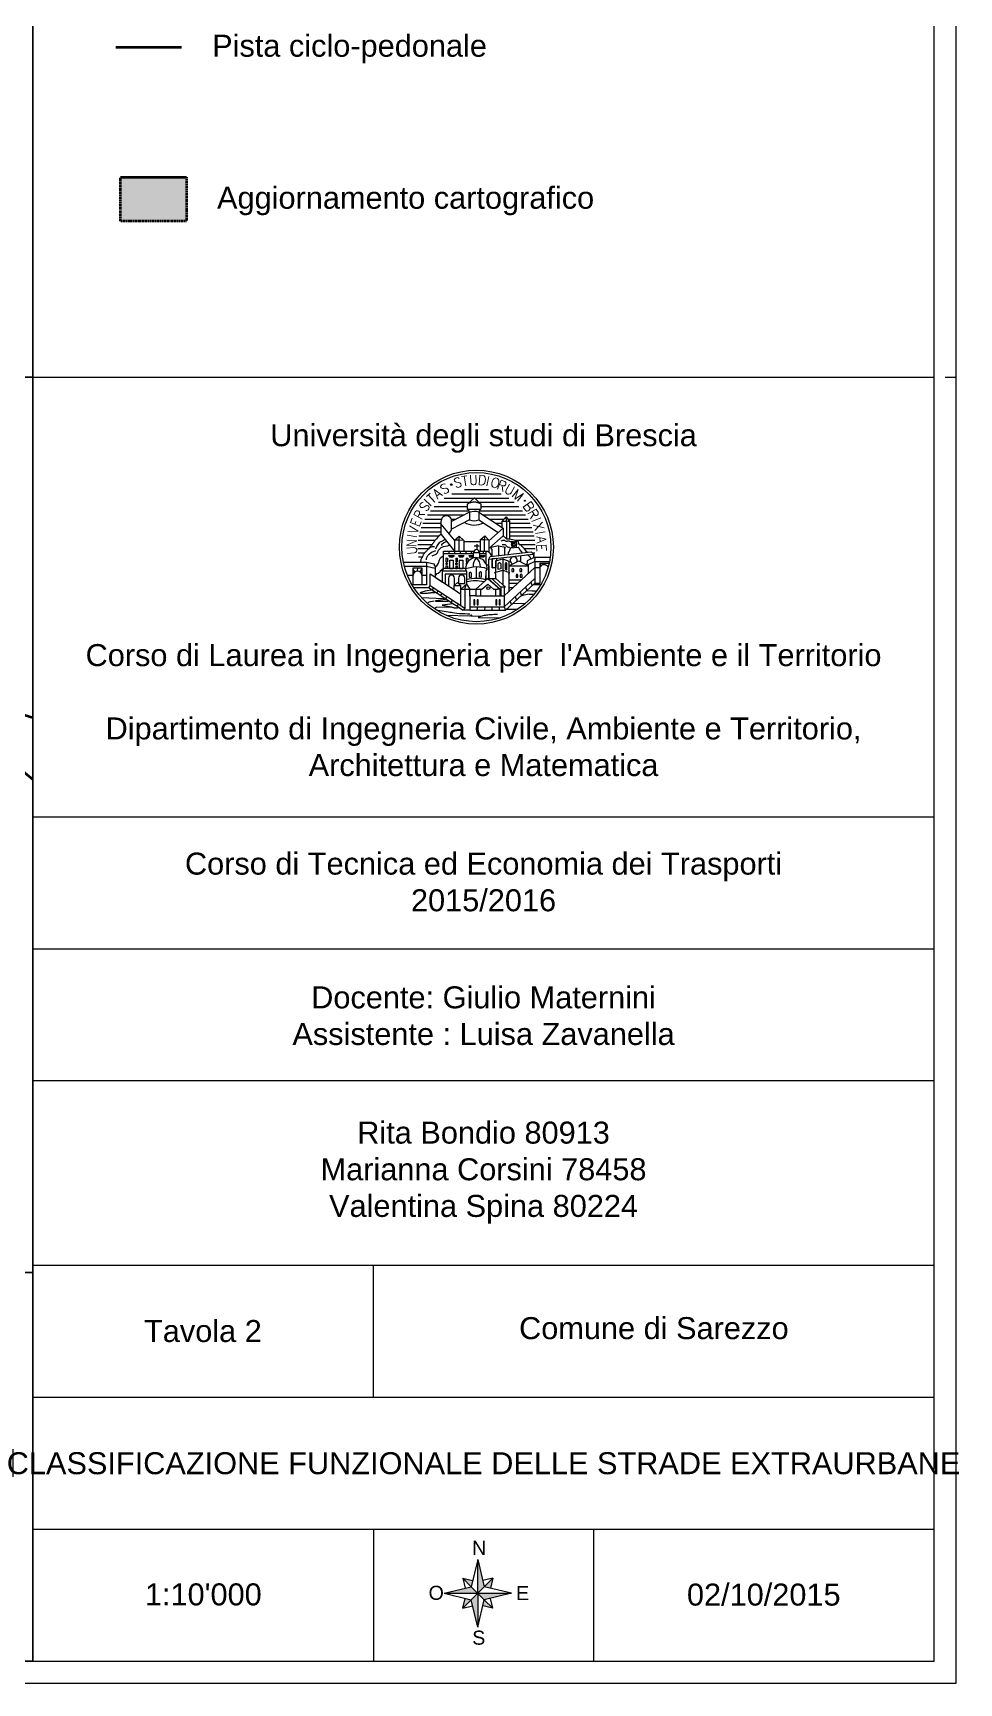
# Model space of a CAD drawing. Header units: millimetres. Extents: x 5124 to 5965, y 3127 to 3721.
# Drawn here: x 5754.5 to 5965.2, y 3127.1 to 3502.3 of the extents above; entities that cross this region are included whole.
import ezdxf

# ---------------------------------------------------------------- set-up
doc = ezdxf.new("R2010")
doc.units = ezdxf.units.MM
doc.header["$XCLIPFRAME"] = 2
doc.linetypes.add('TRATTEGGIATA', pattern=[19.05, 12.7, -6.35])
for name, color, linetype, lineweight in [('aggiornamento', 211, 'Continuous', 70), ('Centro abitato 2', 140, 'Continuous', 70), ('pista ciclo-pedonale', 102, 'Continuous', 70), ('trasporto pubblico', 30, 'Continuous', 70)]:
    doc.layers.add(name, color=color, linetype=linetype, lineweight=lineweight)
doc.layers.add('Cartiglio', color=255, linetype='Continuous')
doc.layers.add('CTR', color=7, linetype='Continuous')
doc.styles.add('ROMANC', font='romanc', dxfattribs={"width": 0.9, "height": 0.4})
doc.styles.get("Standard").update_dxf_attribs({"font": 'arial.ttf'})
picture_1 = doc.add_image_def('image1.tif', size_in_pixel=(12600, 7875))
picture_2 = doc.add_image_def('image3.tif', size_in_pixel=(12600, 7875))

msp = doc.modelspace()

# ---------------------------------------------------------------- hatches: boundary and pattern name
at = {"layer": 'aggiornamento', "linetype": 'TRATTEGGIATA', "ltscale": 0.0001, "transparency": 33554534}
h = msp.add_hatch(color=256, dxfattribs=at)
h.dxf.hatch_style = 1
h.paths.add_polyline_path([(5774.45, 3469.51), (5774.45, 3459.51), (5789.45, 3459.51), (5789.45, 3469.51)])
at = {"layer": 'Cartiglio', "lineweight": 5, "ltscale": 0.2}
h = msp.add_hatch(color=256, dxfattribs=at)
h.paths.add_polyline_path([(5852.3, 3150.89), (5854.22, 3148.97), (5854.55, 3150.35)])
h.paths.add_polyline_path([(5855.72, 3155.16), (5855.72, 3147.48), (5857.21, 3148.97)])
h.paths.add_polyline_path([(5857.21, 3148.97), (5858.59, 3148.64), (5859.13, 3150.89)])
h.paths.add_polyline_path([(5863.4, 3147.48), (5855.72, 3147.48), (5857.21, 3145.99)])
h.paths.add_polyline_path([(5859.13, 3144.07), (5857.21, 3145.99), (5856.88, 3144.61)])
h.paths.add_polyline_path([(5855.72, 3147.48), (5854.22, 3145.99), (5855.72, 3139.8)])
h.paths.add_polyline_path([(5852.85, 3146.32), (5852.3, 3144.07), (5854.22, 3145.99)])
h.paths.add_polyline_path([(5855.72, 3147.48), (5854.22, 3148.97), (5848.04, 3147.48)])

# ---------------------------------------------------------------- linework, layer by layer
at = {"layer": 'aggiornamento', "ltscale": 100}
msp.add_line((5774.45, 3469.51), (5789.45, 3469.51), dxfattribs=at)
at = {"layer": 'aggiornamento', "linetype": 'TRATTEGGIATA', "ltscale": 0.0001}
for p, q in [((5774.45, 3459.51), (5774.45, 3469.51)), ((5789.45, 3469.51), (5789.45, 3459.51)), ((5789.45, 3459.51), (5774.45, 3459.51))]:
    msp.add_line(p, q, dxfattribs=at)
at = {"layer": 'Cartiglio'}
for p, q in [((5754.53, 3424.07), (5754.53, 3716.07)), ((5754.53, 3424.07), (5754.53, 3132.07)), ((5848.08, 3396.56), (5862.75, 3396.56)), ((5849.8, 3397.51), (5861.03, 3397.51)), ((5852.7, 3398.47), (5858.13, 3398.47)), ((5853.27, 3395.11), (5854.94, 3396.58)), ((5854.94, 3396.58), (5856.44, 3395.17)), ((5844.25, 3392.72), (5852.61, 3392.72)), ((5844.94, 3393.68), (5853.61, 3393.68)), ((5845.78, 3394.64), (5853.27, 3394.64)), ((5846.8, 3395.6), (5853.82, 3395.6)), ((5853.81, 3393.36), (5849.75, 3391.22)), ((5853.27, 3395.11), (5853.27, 3394)), ((5853.27, 3394), (5856.44, 3394.06)), ((5853.42, 3394), (5853.81, 3393.36)), ((5853.81, 3393.36), (5853.81, 3391.63)), ((5856.23, 3394.05), (5855.96, 3393.37)), ((5855.96, 3393.37), (5855.96, 3391.61)), ((5855.96, 3393.37), (5861.5, 3389.73)), ((5855.99, 3395.6), (5864.03, 3395.6)), ((5856.08, 3393.68), (5865.89, 3393.68)), ((5856.44, 3395.17), (5856.44, 3394.06)), ((5856.44, 3394.64), (5865.05, 3394.64)), ((5856.94, 3392.72), (5866.58, 3392.72)), ((5862.18, 3392.29), (5861.23, 3391.28)), ((5862.18, 3392.29), (5863.01, 3391.13)), ((5862.27, 3391.28), (5862.18, 3392.29)), ((5842.52, 3388.89), (5847.42, 3388.89)), ((5842.82, 3389.85), (5847.42, 3389.85)), ((5843.2, 3390.81), (5847.42, 3390.81)), ((5843.68, 3391.77), (5847.49, 3391.77)), ((5847.42, 3388.26), (5847.42, 3391.36)), ((5850.42, 3386.94), (5847.42, 3390.58)), ((5849.68, 3391.77), (5850.79, 3391.77)), ((5853.81, 3391.63), (5849.75, 3389.48)), ((5849.75, 3389.48), (5849.75, 3391.38)), ((5855.96, 3391.61), (5860.35, 3388.73)), ((5861.5, 3389.73), (5858.2, 3386.86)), ((5858.39, 3391.77), (5861.68, 3391.77)), ((5859.85, 3390.81), (5861.23, 3390.81)), ((5861.23, 3391.28), (5862.27, 3391.28)), ((5861.23, 3389.9), (5861.23, 3391.28)), ((5861.5, 3389.73), (5861.5, 3387.97)), ((5863.01, 3391.13), (5862.27, 3391.28)), ((5862.27, 3391.28), (5862.27, 3387.24)), ((5862.55, 3391.77), (5867.15, 3391.77)), ((5863.01, 3387.24), (5863.01, 3391.13)), ((5863.01, 3390.81), (5867.62, 3390.81)), ((5863.01, 3389.85), (5868.01, 3389.85)), ((5863.01, 3388.89), (5868.31, 3388.89)), ((5842.06, 3385.06), (5844.54, 3385.06)), ((5842.07, 3386.02), (5845.39, 3386.02)), ((5842.15, 3386.98), (5846.03, 3386.98)), ((5842.3, 3387.94), (5846.92, 3387.94)), ((5847.42, 3388.26), (5850.42, 3384.49)), ((5850.42, 3386.94), (5851.49, 3387.88)), ((5851.45, 3386.98), (5850.42, 3386.94)), ((5850.42, 3386.94), (5850.42, 3384.51)), ((5851.49, 3387.88), (5851.41, 3386.94)), ((5851.42, 3386.98), (5851.42, 3384.51)), ((5852.55, 3386.87), (5851.45, 3386.98)), ((5851.49, 3387.88), (5852.55, 3386.87)), ((5852.55, 3386.87), (5852.55, 3384.51)), ((5852.55, 3386.68), (5856.25, 3386.68)), ((5854.91, 3385.66), (5856.03, 3385.66)), ((5855.47, 3386.08), (5855.47, 3384.85)), ((5856.24, 3387.07), (5857.29, 3387.95)), ((5856.25, 3387.06), (5856.25, 3384.51)), ((5857.19, 3387.04), (5856.25, 3387.06)), ((5857.29, 3387.95), (5857.17, 3387.04)), ((5857.17, 3387.04), (5857.17, 3384.51)), ((5858.2, 3386.96), (5857.19, 3387.04)), ((5857.29, 3387.95), (5858.2, 3386.96)), ((5861.5, 3387.97), (5858.2, 3385.11)), ((5858.2, 3386.96), (5858.2, 3384.31)), ((5860.43, 3385.67), (5858.66, 3385.27)), ((5858.93, 3384.92), (5858.66, 3385.27)), ((5858.93, 3385.33), (5858.93, 3385.33)), ((5858.93, 3384.92), (5858.93, 3383.33)), ((5860.43, 3385.67), (5862, 3385.36)), ((5860.43, 3385.67), (5860.43, 3383.49)), ((5861.5, 3387.97), (5862.27, 3387.24)), ((5861.79, 3385), (5862, 3385.36)), ((5861.79, 3385), (5861.79, 3383.63)), ((5862.27, 3387.24), (5863.01, 3387.24)), ((5863.01, 3387.94), (5868.53, 3387.94)), ((5863.12, 3385.22), (5864.96, 3385.41)), ((5864.42, 3386.98), (5868.68, 3386.98)), ((5865.12, 3386.02), (5868.76, 3386.02)), ((5866.25, 3385.06), (5868.77, 3385.06)), ((5838.8, 3381.97), (5844.04, 3381.97)), ((5839.01, 3381.06), (5844.04, 3381.06)), ((5842.12, 3384.11), (5843.66, 3384.11)), ((5842.24, 3383.15), (5843.1, 3383.15)), ((5844.04, 3381.97), (5845.79, 3381.59)), ((5844.04, 3381.97), (5844.04, 3381.06)), ((5844.04, 3381.06), (5846.01, 3380.64)), ((5844.04, 3381.06), (5844.04, 3376.79)), ((5845.79, 3381.59), (5845.79, 3381.2)), ((5845.79, 3381.2), (5846.01, 3381.15)), ((5846.01, 3381.15), (5846.01, 3380.64)), ((5847.95, 3384.51), (5854.84, 3384.51)), ((5847.95, 3380.5), (5847.95, 3384.51)), ((5847.95, 3383.97), (5854.75, 3383.97)), ((5848.48, 3382.89), (5848.83, 3382.89)), ((5848.48, 3382.89), (5848.48, 3382.08)), ((5848.48, 3382.08), (5848.83, 3382.08)), ((5848.48, 3381.14), (5848.48, 3380.5)), ((5848.48, 3381.14), (5848.83, 3381.14)), ((5848.83, 3382.89), (5848.83, 3382.08)), ((5848.83, 3381.14), (5848.83, 3380.5)), ((5849.09, 3383.5), (5850.32, 3383.5)), ((5849.09, 3383.5), (5849.25, 3383.2)), ((5849.13, 3384.51), (5849.13, 3383.97)), ((5849.25, 3383.2), (5850.15, 3383.2)), ((5849.28, 3382.41), (5850.1, 3382.41)), ((5849.28, 3382.41), (5849.28, 3380.5)), ((5850.1, 3382.41), (5850.1, 3380.5)), ((5850.32, 3383.5), (5850.15, 3383.2)), ((5850.51, 3383.97), (5850.51, 3384.51)), ((5850.71, 3382.89), (5850.71, 3382.08)), ((5850.71, 3382.89), (5851.06, 3382.89)), ((5850.71, 3382.08), (5851.06, 3382.08)), ((5850.71, 3381.14), (5851.06, 3381.14)), ((5850.71, 3381.14), (5850.71, 3380.5)), ((5851.06, 3382.89), (5851.06, 3382.08)), ((5851.06, 3381.14), (5851.06, 3380.5)), ((5851.32, 3383.5), (5851.48, 3383.2)), ((5851.32, 3383.5), (5852.56, 3383.5)), ((5851.48, 3383.2), (5852.38, 3383.2)), ((5851.51, 3382.41), (5851.51, 3380.5)), ((5851.51, 3382.41), (5852.33, 3382.41)), ((5851.8, 3383.97), (5851.8, 3384.51)), ((5852.33, 3382.41), (5852.33, 3380.5)), ((5852.56, 3383.5), (5852.38, 3383.2)), ((5853.08, 3382.89), (5853.08, 3382.08)), ((5853.08, 3382.89), (5853.43, 3382.89)), ((5853.08, 3382.08), (5853.43, 3382.08)), ((5853.11, 3383.97), (5853.11, 3384.51)), ((5853.43, 3382.89), (5853.43, 3382.08)), ((5853.69, 3383.5), (5854.75, 3383.5)), ((5853.69, 3383.5), (5853.85, 3383.2)), ((5853.85, 3383.2), (5854.75, 3383.2)), ((5854.32, 3383.97), (5854.32, 3384.51)), ((5854.75, 3384.17), (5856.11, 3384.17)), ((5854.75, 3382.9), (5854.75, 3384.17)), ((5856.02, 3384.51), (5857.57, 3384.51)), ((5856.11, 3384.17), (5856.11, 3382.88)), ((5856.11, 3383.97), (5857.57, 3383.97)), ((5856.13, 3383.5), (5857.36, 3383.5)), ((5856.13, 3383.5), (5856.28, 3383.2)), ((5856.28, 3383.2), (5857.19, 3383.2)), ((5857.04, 3383.97), (5857.04, 3384.51)), ((5857.36, 3383.5), (5857.19, 3383.2)), ((5857.57, 3384.51), (5857.57, 3381.64)), ((5857.57, 3381.64), (5858.21, 3381.09)), ((5858.2, 3382.68), (5868.37, 3383.77)), ((5858.21, 3378.24), (5858.2, 3382.68)), ((5858.22, 3382.68), (5858.51, 3383.28)), ((5858.51, 3383.28), (5867.9, 3384.29)), ((5859, 3382.77), (5859, 3380.71)), ((5859.82, 3382.27), (5861.45, 3382.73)), ((5859.82, 3379.69), (5859.82, 3382.27)), ((5859.95, 3382.87), (5859.95, 3382.31)), ((5861.45, 3382.73), (5861.45, 3376.8)), ((5861.45, 3382.73), (5862.76, 3382.22)), ((5862.76, 3382.22), (5862.77, 3379.64)), ((5862.77, 3381.11), (5865.05, 3382.29)), ((5862.77, 3381.11), (5867.17, 3381.11)), ((5865.05, 3382.29), (5867.17, 3381.11)), ((5865.41, 3383.45), (5865.41, 3382.09)), ((5868.7, 3383.11), (5866.98, 3382.27)), ((5866.98, 3382.27), (5866.98, 3381.83)), ((5868.7, 3382.14), (5866.98, 3381.29)), ((5867.17, 3381.39), (5867.17, 3379.31)), ((5868.37, 3383.77), (5867.9, 3384.29)), ((5868.07, 3384.11), (5868.71, 3384.11)), ((5868.37, 3383.77), (5868.37, 3382.95)), ((5868.37, 3383.63), (5868.66, 3383.63)), ((5868.7, 3383.11), (5868.7, 3382.67)), ((5868.7, 3383.11), (5872.23, 3383.11)), ((5868.7, 3382.14), (5868.7, 3377.17)), ((5868.7, 3382.14), (5872.06, 3382.14)), ((5869.8, 3381.78), (5869.8, 3377.17)), ((5869.8, 3381.78), (5871.99, 3381.78)), ((5869.8, 3381.59), (5870.2, 3381.21)), ((5870.85, 3381.78), (5870.85, 3381.38)), ((5839.69, 3379.03), (5840.99, 3379.03)), ((5840.99, 3376.79), (5840.99, 3380.69)), ((5840.99, 3380.69), (5843.01, 3380.69)), ((5841.43, 3379.76), (5840.99, 3380.31)), ((5842.02, 3379.93), (5842.07, 3380.69)), ((5842.58, 3379.75), (5843.01, 3380.36)), ((5843.01, 3380.69), (5843.01, 3376.79)), ((5843.01, 3379.03), (5844.04, 3379.03)), ((5844.87, 3376.68), (5844.87, 3379.31)), ((5844.87, 3379.31), (5849.04, 3376.58)), ((5846.01, 3380.64), (5846.01, 3378.57)), ((5853.15, 3379.93), (5847.73, 3379.93)), ((5852.94, 3380.5), (5847.94, 3380.5)), ((5848.32, 3379.27), (5848.32, 3377.06)), ((5853.15, 3379.27), (5848.32, 3379.27)), ((5848.83, 3380.5), (5848.48, 3380.5)), ((5849.28, 3380.5), (5850.1, 3380.5)), ((5850.71, 3380.5), (5851.06, 3380.5)), ((5851.13, 3377.34), (5851.79, 3376.65)), ((5851.51, 3380.5), (5852.33, 3380.5)), ((5852.94, 3380.5), (5854.65, 3380.92)), ((5853.15, 3379.93), (5852.94, 3380.5)), ((5853.15, 3379.93), (5853.16, 3376.97)), ((5854.65, 3380.92), (5855.4, 3380.95)), ((5855.25, 3375.83), (5858.03, 3378.24)), ((5855.4, 3380.95), (5855.39, 3380.31)), ((5855.39, 3380.31), (5855.39, 3378.26)), ((5855.4, 3380.95), (5857.2, 3380.75)), ((5857.2, 3380.75), (5857.84, 3380.46)), ((5857.84, 3380.46), (5857.57, 3379.99)), ((5857.57, 3380.01), (5857.57, 3377.84)), ((5858.03, 3378.24), (5860.8, 3375.83)), ((5858.03, 3378.24), (5859.82, 3378.24)), ((5860.93, 3376.3), (5858.91, 3378.24)), ((5859, 3380.71), (5859.82, 3380.79)), ((5859.82, 3379.3), (5859.6, 3379.67)), ((5859.61, 3379.65), (5861.45, 3380.17)), ((5859.82, 3378.24), (5859.82, 3379.3)), ((5859.82, 3378.24), (5862.01, 3376.3)), ((5861.45, 3380.17), (5862.93, 3379.59)), ((5861.75, 3374.31), (5868.72, 3380.74)), ((5861.75, 3371.85), (5868.72, 3378.28)), ((5862.77, 3379.22), (5862.94, 3379.61)), ((5862.77, 3379.22), (5862.77, 3375.25)), ((5862.77, 3377.94), (5865.69, 3377.94)), ((5867.78, 3377.41), (5868.09, 3376.61)), ((5868.7, 3380.72), (5869.8, 3380.72)), ((5844.04, 3376.79), (5840.79, 3376.79)), ((5841.14, 3376.22), (5844.5, 3376.22)), ((5844.87, 3376.68), (5844.5, 3376.22)), ((5844.5, 3376.22), (5852.38, 3371.07)), ((5844.87, 3376.68), (5852.75, 3371.53)), ((5845.67, 3376.15), (5845.31, 3375.69)), ((5846.7, 3375.48), (5846.33, 3375.02)), ((5847.6, 3374.9), (5847.23, 3374.43)), ((5848.74, 3374.15), (5848.37, 3373.69)), ((5850.36, 3376.68), (5851.79, 3376.65)), ((5850.36, 3375.72), (5851.88, 3374.73)), ((5851.79, 3376.65), (5851.76, 3374.8)), ((5851.88, 3375.82), (5853.16, 3376.97)), ((5851.88, 3372.09), (5851.88, 3375.82)), ((5851.88, 3375.82), (5852.76, 3375.82)), ((5852.76, 3375.82), (5852.75, 3371.53)), ((5852.76, 3375.82), (5853.1, 3376.91)), ((5852.76, 3375.82), (5853.88, 3375.82)), ((5853.16, 3376.97), (5853.88, 3375.82)), ((5853.88, 3374.31), (5853.88, 3371.05)), ((5855.25, 3375.83), (5855.87, 3375.8)), ((5855.25, 3374.31), (5861.75, 3374.31)), ((5855.87, 3375.8), (5856.65, 3375.8)), ((5856.33, 3375.8), (5856.31, 3374.31)), ((5856.65, 3375.8), (5858.04, 3376.98)), ((5858.04, 3376.98), (5859.27, 3375.83)), ((5859.27, 3375.83), (5860.2, 3375.83)), ((5859.78, 3375.83), (5859.78, 3374.31)), ((5860.8, 3375.83), (5860.2, 3375.83)), ((5860.8, 3375.83), (5860.8, 3374.31)), ((5860.93, 3376.3), (5860.93, 3374.31)), ((5862.01, 3376.3), (5860.93, 3376.3)), ((5861.75, 3376.3), (5861.75, 3371.85)), ((5862.06, 3371.05), (5868.7, 3377.17)), ((5862.77, 3377.17), (5864.85, 3377.17)), ((5862.77, 3376.21), (5863.81, 3376.21)), ((5864.23, 3374.13), (5864.54, 3373.34)), ((5865.35, 3375.17), (5865.67, 3374.37)), ((5866.59, 3376.32), (5866.91, 3375.52)), ((5868.7, 3377.17), (5869.8, 3377.17)), ((5849.98, 3373.34), (5849.61, 3372.88)), ((5851.31, 3372.47), (5850.94, 3372.01)), ((5852.75, 3371.53), (5852.38, 3371.07)), ((5853.88, 3371.05), (5852.38, 3371.07)), ((5853.88, 3371.85), (5861.75, 3371.85)), ((5853.88, 3371.05), (5862.06, 3371.05)), ((5855.66, 3371.85), (5855.5, 3371.05)), ((5857.32, 3371.85), (5857.23, 3371.05)), ((5858.94, 3371.85), (5858.92, 3371.05)), ((5860.56, 3371.85), (5860.55, 3371.09)), ((5861.75, 3371.85), (5862.06, 3371.05)), ((5862.32, 3371.28), (5864.84, 3371.28)), ((5863.07, 3373.06), (5863.38, 3372.26))]:
    msp.add_line(p, q, dxfattribs=at)
at = {"layer": 'Cartiglio', "ltscale": 100}
for p, q in [((5754.53, 3424.07), (5959.53, 3424.07)), ((5962.03, 3424.07), (5964.53, 3424.07)), ((5754.53, 3324.07), (5959.53, 3324.07)), ((5754.53, 3294.07), (5959.53, 3294.07)), ((5754.53, 3264.07), (5959.53, 3264.07)), ((5754.53, 3222.08), (5959.53, 3222.08)), ((5832.03, 3192.08), (5832.03, 3222.08)), ((5754.53, 3192.08), (5959.53, 3192.08)), ((5754.53, 3162.08), (5959.53, 3162.08)), ((5832.03, 3162.08), (5832.03, 3132.07)), ((5882.03, 3162.08), (5882.03, 3132.07))]:
    msp.add_line(p, q, dxfattribs=at)
at = {"layer": 'Cartiglio', "lineweight": 25, "ltscale": 0.1}
for p, q in [((5855.72, 3155.16), (5854.22, 3148.97)), ((5855.72, 3147.48), (5855.72, 3155.16)), ((5855.72, 3155.16), (5857.21, 3148.97)), ((5848.04, 3147.48), (5854.22, 3148.97)), ((5852.3, 3150.89), (5854.55, 3150.35)), ((5854.22, 3148.97), (5852.3, 3150.89)), ((5852.3, 3150.89), (5852.85, 3148.64)), ((5854.22, 3148.97), (5857.21, 3145.99)), ((5857.21, 3148.97), (5854.22, 3145.99)), ((5855.72, 3147.48), (5855.72, 3150.89)), ((5859.13, 3150.89), (5856.88, 3150.35)), ((5857.21, 3148.97), (5859.13, 3150.89)), ((5863.4, 3147.48), (5857.21, 3148.97)), ((5859.13, 3150.89), (5858.59, 3148.64)), ((5848.04, 3147.48), (5855.72, 3147.48)), ((5848.04, 3147.48), (5854.22, 3145.99)), ((5852.3, 3144.07), (5852.85, 3146.32)), ((5854.22, 3145.99), (5852.3, 3144.07)), ((5852.3, 3144.07), (5854.55, 3144.61)), ((5855.72, 3139.8), (5854.22, 3145.99)), ((5855.72, 3147.48), (5863.4, 3147.48)), ((5855.72, 3147.48), (5855.72, 3139.8)), ((5855.72, 3139.8), (5857.21, 3145.99)), ((5859.13, 3144.07), (5856.88, 3144.61)), ((5863.4, 3147.48), (5857.21, 3145.99)), ((5857.21, 3145.99), (5859.13, 3144.07)), ((5859.13, 3144.07), (5858.59, 3146.32))]:
    msp.add_line(p, q, dxfattribs=at)
at = {"layer": 'Cartiglio'}
for points in [[(5123.53, 3127.07), (5964.53, 3127.07), (5964.53, 3721.07), (5123.53, 3721.07)], [(5128.53, 3132.07), (5959.53, 3132.07), (5959.53, 3716.07), (5128.53, 3716.07)], [(5847.94, 3380.5), (5847.46, 3380.18), (5847.16, 3379.94), (5847.07, 3379.7), (5846.73, 3379.41), (5846.35, 3379.33), (5846.18, 3379.08), (5846.01, 3378.92), (5846.01, 3378.57), (5847.72, 3377.45), (5847.72, 3379.91)], [(5853.74, 3379.44), (5853.74, 3378.56), (5854.28, 3378.56), (5854.28, 3379.44), (5854.03, 3379.7)], [(5856.03, 3379.58), (5856.03, 3378.6), (5856.59, 3378.55), (5856.59, 3379.6), (5856.32, 3379.86)], [(5853.88, 3374.31), (5853.88, 3375.82), (5855.25, 3375.83), (5855.25, 3374.31)], [(5854.82, 3373.41), (5854.82, 3372.28), (5855.03, 3372.28), (5855.03, 3373.41)], [(5855.6, 3373.41), (5855.6, 3372.28), (5855.81, 3372.28), (5855.81, 3373.41)], [(5859.86, 3373.41), (5859.86, 3372.28), (5860.07, 3372.28), (5860.07, 3373.41)], [(5860.61, 3373.41), (5860.61, 3372.28), (5860.82, 3372.28), (5860.82, 3373.41)]]:
    msp.add_lwpolyline(points, close=True, dxfattribs=at)
for points in [[(5847.33, 3388.29), (5846.91, 3387.93), (5846.57, 3387.6), (5846.3, 3387.31), (5846.08, 3387.05), (5845.91, 3386.82), (5845.78, 3386.61), (5845.66, 3386.42), (5845.56, 3386.26), (5845.45, 3386.11), (5845.35, 3385.97), (5845.25, 3385.85), (5845.15, 3385.74), (5845.05, 3385.64), (5844.96, 3385.55), (5844.88, 3385.47), (5844.8, 3385.39), (5844.74, 3385.31), (5844.68, 3385.24), (5844.62, 3385.17), (5844.57, 3385.09), (5844.51, 3385.02), (5844.45, 3384.94), (5844.38, 3384.86), (5844.31, 3384.77), (5844.22, 3384.68), (5844.12, 3384.58), (5844.02, 3384.48), (5843.92, 3384.38), (5843.81, 3384.27), (5843.71, 3384.16), (5843.61, 3384.05), (5843.53, 3383.94), (5843.45, 3383.84), (5843.39, 3383.74), (5843.33, 3383.63), (5843.28, 3383.53), (5843.24, 3383.43), (5843.19, 3383.34), (5843.14, 3383.24), (5843.09, 3383.14), (5843.03, 3383.03), (5842.98, 3382.93), (5842.91, 3382.81), (5842.86, 3382.68), (5842.8, 3382.54), (5842.76, 3382.37), (5842.72, 3382.18), (5842.7, 3381.97)], [(5845.92, 3385.39), (5845.72, 3385.48), (5845.32, 3385.47), (5844.88, 3385.3), (5844.51, 3384.93)], [(5845.31, 3383.42), (5846.22, 3383.76), (5846.54, 3384.11), (5846.75, 3384.71), (5847.38, 3385.27), (5847.93, 3385.57), (5848.8, 3385.72), (5849.27, 3385.86)], [(5845.73, 3387.22), (5845.73, 3387.22)], [(5846.18, 3385.04), (5846.39, 3385.52), (5846.69, 3386), (5847.1, 3386.49), (5847.67, 3386.85), (5848.12, 3387.11)], [(5846.81, 3386.05), (5846.81, 3386.05)], [(5847.51, 3385.76), (5847.57, 3386.08), (5847.9, 3386.33), (5848.26, 3386.55), (5848.5, 3386.69)], [(5861.01, 3386.83), (5861.24, 3386.9)], [(5861.24, 3386.9), (5861.41, 3386.95), (5861.68, 3386.95), (5861.82, 3386.94), (5861.95, 3386.83), (5862.07, 3386.74), (5862.21, 3386.74), (5862.41, 3386.71), (5862.57, 3386.81), (5862.75, 3386.81), (5862.91, 3386.78), (5863.05, 3386.69), (5863.27, 3386.66), (5863.5, 3386.74)], [(5861.24, 3386.01), (5861.53, 3385.98)], [(5861.53, 3385.98), (5861.72, 3385.97), (5861.9, 3385.97), (5862.02, 3385.9), (5862.11, 3385.82), (5862.19, 3385.68), (5862.3, 3385.54), (5862.38, 3385.46), (5862.48, 3385.42), (5862.71, 3385.37), (5862.97, 3385.35)], [(5863.11, 3385.22), (5863.07, 3385.1), (5863.05, 3385.02), (5863.03, 3384.95), (5863.01, 3384.91), (5863, 3384.87), (5862.99, 3384.85), (5862.99, 3384.83), (5862.98, 3384.81), (5862.97, 3384.78), (5862.96, 3384.75), (5862.95, 3384.72), (5862.94, 3384.69), (5862.93, 3384.65), (5862.92, 3384.61), (5862.9, 3384.58), (5862.89, 3384.54), (5862.87, 3384.5), (5862.86, 3384.47), (5862.84, 3384.44), (5862.83, 3384.41), (5862.81, 3384.38), (5862.8, 3384.35), (5862.78, 3384.32), (5862.77, 3384.3), (5862.75, 3384.27), (5862.73, 3384.25), (5862.72, 3384.23), (5862.7, 3384.21), (5862.69, 3384.19), (5862.68, 3384.17), (5862.66, 3384.15), (5862.65, 3384.12), (5862.64, 3384.1), (5862.63, 3384.08), (5862.63, 3384.06), (5862.62, 3384.04), (5862.61, 3384.02), (5862.61, 3384), (5862.6, 3383.98), (5862.6, 3383.96), (5862.6, 3383.94), (5862.6, 3383.92), (5862.6, 3383.9), (5862.6, 3383.88), (5862.6, 3383.87), (5862.6, 3383.85), (5862.6, 3383.84), (5862.6, 3383.82), (5862.61, 3383.81), (5862.62, 3383.8), (5862.62, 3383.78), (5862.63, 3383.77), (5862.64, 3383.76), (5862.65, 3383.75), (5862.66, 3383.74), (5862.68, 3383.73)], [(5863.01, 3387.24), (5863.59, 3387.16), (5863.97, 3387.05), (5864.37, 3387), (5864.73, 3386.83), (5864.9, 3386.57), (5865.02, 3386.24), (5865.13, 3385.99), (5865.41, 3385.91), (5865.53, 3385.85), (5865.67, 3385.68), (5865.93, 3385.52), (5866, 3385.35), (5866.19, 3385.14), (5866.34, 3384.92), (5866.63, 3384.44), (5866.94, 3384.33), (5867.16, 3384.21)], [(5864.93, 3385.42), (5864.99, 3385.31), (5865.03, 3385.23), (5865.06, 3385.18), (5865.08, 3385.13), (5865.1, 3385.1), (5865.11, 3385.08), (5865.12, 3385.06), (5865.13, 3385.04), (5865.15, 3385.02), (5865.16, 3384.99), (5865.18, 3384.96), (5865.19, 3384.93), (5865.21, 3384.9), (5865.23, 3384.86), (5865.25, 3384.83), (5865.28, 3384.8), (5865.3, 3384.77), (5865.32, 3384.73), (5865.34, 3384.71), (5865.36, 3384.68), (5865.38, 3384.65), (5865.4, 3384.63), (5865.42, 3384.6), (5865.44, 3384.58), (5865.46, 3384.56), (5865.48, 3384.54), (5865.5, 3384.52), (5865.52, 3384.51), (5865.54, 3384.49), (5865.56, 3384.47), (5865.57, 3384.45), (5865.59, 3384.44), (5865.6, 3384.42), (5865.62, 3384.4), (5865.63, 3384.38), (5865.64, 3384.36), (5865.65, 3384.34), (5865.66, 3384.32), (5865.66, 3384.3), (5865.67, 3384.28), (5865.68, 3384.26), (5865.68, 3384.24), (5865.69, 3384.23), (5865.69, 3384.21), (5865.69, 3384.19), (5865.69, 3384.18), (5865.69, 3384.16), (5865.69, 3384.15), (5865.69, 3384.14), (5865.69, 3384.12), (5865.68, 3384.11), (5865.68, 3384.09), (5865.67, 3384.08), (5865.66, 3384.07), (5865.65, 3384.06), (5865.64, 3384.04)], [(5844.03, 3382.48), (5844.07, 3382.85)], [(5844.07, 3382.85), (5844.35, 3383.51), (5844.68, 3383.76), (5845.21, 3384.26), (5845.68, 3384.43), (5846.21, 3384.6)], [(5846.07, 3380.8), (5846.41, 3381.12), (5846.79, 3381.75), (5847.03, 3382.52), (5847.25, 3382.94), (5847.7, 3383.32)], [(5857.62, 3384.5), (5857.95, 3384.45), (5858.16, 3384.35), (5858.39, 3384.14), (5858.56, 3383.86), (5858.68, 3383.67), (5858.89, 3383.49)], [(5859, 3382.77), (5859.95, 3382.87), (5859.95, 3382.31), (5859.82, 3382.27), (5859.82, 3380.79), (5859, 3380.71), (5859, 3382.77)], [(5851.13, 3377.34), (5850.42, 3376.73)], [(5858.05, 3378.24), (5858.91, 3378.24), (5860.93, 3376.3), (5860.93, 3374.31), (5860.8, 3374.31), (5860.8, 3375.83), (5858.05, 3378.24)], [(5845.12, 3375.61), (5843.77, 3375.41), (5842.57, 3374.99), (5842.78, 3374.93), (5842.99, 3374.91), (5843.21, 3374.89), (5843.42, 3374.88), (5843.64, 3374.89), (5843.86, 3374.9), (5844.07, 3374.91), (5844.29, 3374.94), (5844.51, 3374.97), (5844.72, 3375), (5844.94, 3375.03), (5845.15, 3375.06), (5845.36, 3375.08), (5845.57, 3375.1), (5845.98, 3375.11), (5845.36, 3375.61)], [(5842.87, 3373.96), (5848.03, 3373.72)], [(5848.36, 3373.51), (5846.1, 3373.15), (5846.1, 3373.14), (5846.11, 3373.13), (5846.12, 3373.13), (5846.12, 3373.12), (5846.13, 3373.11), (5846.14, 3373.1), (5846.15, 3373.09), (5846.16, 3373.09), (5846.17, 3373.08), (5846.19, 3373.07), (5848.93, 3373.07), (5848.94, 3373.08), (5848.95, 3373.09), (5848.96, 3373.1), (5848.97, 3373.11), (5848.98, 3373.12), (5848.99, 3373.13), (5849, 3373.14), (5849.01, 3373.15)], [(5867.5, 3374.71), (5866.19, 3374.46), (5865.55, 3374.27)], [(5866.9, 3375.51), (5868.11, 3375.45), (5868.12, 3375.45), (5868.13, 3375.45), (5868.14, 3375.45), (5868.16, 3375.45), (5868.17, 3375.45), (5868.18, 3375.45), (5868.2, 3375.45), (5868.21, 3375.45), (5868.22, 3375.45), (5868.24, 3375.46), (5868.25, 3375.46), (5868.27, 3375.47), (5868.28, 3375.47), (5868.32, 3375.49), (5868.34, 3375.47), (5868.36, 3375.46), (5868.38, 3375.45), (5868.41, 3375.45), (5868.43, 3375.45), (5868.46, 3375.45), (5868.48, 3375.45), (5868.51, 3375.45), (5868.53, 3375.44), (5868.56, 3375.44), (5868.59, 3375.44), (5868.61, 3375.44), (5868.64, 3375.44), (5868.67, 3375.43), (5869.06, 3375.31)], [(5867.5, 3374.71), (5868.59, 3374.71)], [(5868.39, 3376.89), (5870.09, 3376.89)], [(5845.77, 3373.1), (5844.59, 3372.86), (5844.58, 3372.85), (5844.57, 3372.84), (5844.56, 3372.83), (5844.55, 3372.82), (5844.54, 3372.81), (5844.53, 3372.8), (5844.52, 3372.79), (5844.51, 3372.79), (5844.3, 3372.57)], [(5849.8, 3371.7), (5846.19, 3371.66), (5846.18, 3371.65), (5846.17, 3371.64), (5846.16, 3371.63), (5846.15, 3371.62), (5846.14, 3371.61), (5846.13, 3371.6), (5846.12, 3371.59), (5845.89, 3371.35)], [(5846.18, 3371.16), (5850.39, 3370.46), (5850.99, 3370.39), (5851.58, 3370.33), (5852.17, 3370.29), (5852.76, 3370.26), (5853.35, 3370.23), (5853.94, 3370.22)], [(5850.01, 3372.49), (5847.59, 3372.2), (5849.68, 3371.84), (5849.68, 3371.83), (5849.69, 3371.83), (5849.7, 3371.83), (5849.71, 3371.83), (5849.72, 3371.82), (5849.73, 3371.82), (5849.73, 3371.81), (5849.75, 3371.8), (5849.76, 3371.8), (5849.77, 3371.79), (5849.78, 3371.78), (5849.79, 3371.76), (5849.8, 3371.75), (5849.82, 3371.74), (5849.85, 3371.71), (5849.93, 3371.7), (5850.02, 3371.69), (5850.11, 3371.68), (5850.2, 3371.66), (5850.3, 3371.64), (5850.38, 3371.62), (5850.48, 3371.6), (5850.58, 3371.58), (5850.67, 3371.56), (5850.77, 3371.55), (5850.87, 3371.55), (5850.96, 3371.55), (5851.05, 3371.56), (5851.14, 3371.58), (5851.32, 3371.67), (5851.31, 3371.68), (5851.31, 3371.7), (5851.3, 3371.71), (5851.29, 3371.73), (5851.28, 3371.75), (5851.27, 3371.76), (5851.25, 3371.78), (5851.24, 3371.79), (5851.22, 3371.81), (5851.2, 3371.82), (5851.18, 3371.84), (5851.15, 3371.85), (5851.13, 3371.87), (5851.11, 3371.88), (5851.07, 3371.92)], [(5848.52, 3369.89), (5853.94, 3369.74)], [(5849.35, 3370.64), (5849.37, 3370.62), (5849.39, 3370.61), (5849.41, 3370.61), (5849.44, 3370.6), (5849.46, 3370.6), (5849.49, 3370.6), (5849.51, 3370.6), (5849.54, 3370.6), (5849.56, 3370.6), (5849.59, 3370.6), (5849.6, 3370.61), (5849.63, 3370.61), (5849.66, 3370.61), (5849.69, 3370.6), (5849.75, 3370.6)], [(5854.36, 3369.94), (5854.34, 3369.91), (5854.32, 3369.9), (5854.31, 3369.89), (5854.29, 3369.88), (5854.27, 3369.87), (5854.25, 3369.86), (5854.23, 3369.86), (5854.21, 3369.86), (5854.19, 3369.85), (5854.17, 3369.85), (5854.14, 3369.84), (5854.12, 3369.83), (5854.1, 3369.82), (5854.07, 3369.81), (5854.03, 3369.78), (5856.28, 3369.7)], [(5860.19, 3370.1), (5859.91, 3370.07), (5859.64, 3370.06), (5859.37, 3370.04), (5859.1, 3370.02), (5858.82, 3370), (5858.56, 3369.98), (5858.28, 3369.96), (5858.01, 3369.94), (5857.73, 3369.91), (5857.45, 3369.87), (5857.18, 3369.82), (5856.9, 3369.76), (5856.63, 3369.69), (5856.35, 3369.61), (5855.8, 3369.41), (5860.8, 3369.3)], [(5863.79, 3372.65), (5866.56, 3372.6)]]:
    msp.add_lwpolyline(points, dxfattribs=at)
for points in [[(5863.58, 3385.62), (5863.52, 3385.27), (5863.46, 3385.28), (5863.52, 3385.64, -0.027106), (5863.5, 3385.7, -0.020254), (5863.46, 3385.82, -0.014452), (5863.43, 3385.99, -0.006435), (5863.41, 3386.06, -0.000045), (5863.41, 3386.06, -0.014452), (5863.46, 3386.23, -0.020254), (5863.5, 3386.34, -0.04191), (5863.55, 3386.43, -13.672122), (5863.59, 3386.43, -0.04475), (5863.58, 3386.32, -0.020254), (5863.56, 3386.2, -0.012549), (5863.53, 3386.05, -0.004009), (5863.54, 3386.01, -0.014452), (5863.57, 3385.84, -0.020254), (5863.58, 3385.72, -0.046657), (5863.57, 3385.6, -0.096816), (5863.57, 3385.6, -0.321844)], [(5864.43, 3385.72), (5864.49, 3385.36), (5864.55, 3385.37), (5864.49, 3385.73, 0.027106), (5864.51, 3385.79, 0.020254), (5864.55, 3385.91, 0.014452), (5864.58, 3386.08, 0.006435), (5864.6, 3386.15, 0.000045), (5864.6, 3386.15, 0.014452), (5864.55, 3386.32, 0.020254), (5864.51, 3386.43, 0.04191), (5864.46, 3386.53, 13.672122), (5864.43, 3386.52, 0.04475), (5864.43, 3386.41, 0.020254), (5864.45, 3386.29, 0.012549), (5864.48, 3386.15, 0.004009), (5864.47, 3386.1, 0.014452), (5864.44, 3385.93, 0.020254), (5864.43, 3385.81, 0.046657), (5864.44, 3385.7, 0.096816), (5864.44, 3385.69, 0.321844)], [(5857.84, 3380.46, 0.12529), (5857.57, 3381.64), (5858.21, 3381.09), (5858.21, 3378.24), (5858.05, 3378.24), (5857.57, 3377.84), (5857.6, 3380.03), (5857.8, 3380.39)], [(5849.04, 3376.58), (5850.36, 3375.72), (5850.36, 3376.68), (5850.42, 3376.73), (5850.42, 3378.35, 1), (5849.05, 3378.35), (5849.05, 3376.58)]]:
    msp.add_lwpolyline(points, format="xyb", dxfattribs=at)
for points in [[(5864.01, 3385.31), (5864.01, 3385.68), (5864.24, 3385.68), (5864.16, 3386.44, 0.903818), (5863.77, 3386.44), (5863.69, 3385.68), (5863.93, 3385.68), (5863.93, 3385.3)], [(5860.95, 3381.45), (5860.95, 3380.46), (5860.37, 3380.3), (5860.37, 3381.45, -0.069749), (5860.39, 3381.62, -0.08161), (5860.45, 3381.75, -0.106943), (5860.55, 3381.84, -0.135924), (5860.66, 3381.87, -0.135924), (5860.76, 3381.84, -0.106943), (5860.87, 3381.75, -0.08161), (5860.93, 3381.62, -0.069749)], [(5862.36, 3380.25), (5862.36, 3381.4, 0.050611), (5862.34, 3381.57, 0.06445), (5862.3, 3381.7, 0.103971), (5862.22, 3381.8, 0.175954), (5862.15, 3381.82, 0.175954), (5862.08, 3381.8, 0.103971), (5862, 3381.7, 0.06445), (5861.96, 3381.57, 0.050611), (5861.94, 3381.4), (5861.94, 3380.41)], [(5867.78, 3382.66, 0.326332), (5866.9, 3383.61), (5868.37, 3383.77), (5868.37, 3382.95)], [(5852.74, 3378.35, 1), (5851.36, 3378.35), (5851.36, 3377.1), (5852.74, 3377.1)], [(5863.48, 3379.84), (5863.89, 3379.84), (5863.89, 3380.33, 0.993562), (5863.48, 3380.33)], [(5864.85, 3379.05, 0.993562), (5864.43, 3379.05), (5864.43, 3378.55), (5864.85, 3378.55)], [(5865.73, 3380.33, 0.993562), (5865.31, 3380.33), (5865.31, 3379.84), (5865.73, 3379.84)], [(5865.79, 3379.04, 0.993562), (5865.38, 3379.04), (5865.38, 3378.54), (5865.79, 3378.54)]]:
    msp.add_lwpolyline(points, format="xyb", close=True, dxfattribs=at)
for centre, radius in [((5855.41, 3385.39), 17.51), ((5855.41, 3385.39), 16.96), ((5849.7, 3399.61), 0.197), ((5866.42, 3395.95), 0.0997), ((5848.66, 3381.59), 0.183), ((5850.89, 3381.59), 0.183), ((5858.12, 3376.06), 0.328)]:
    msp.add_circle(centre, radius, dxfattribs=at)
for centre, radius, start, end in [((5848.58, 3391.37), 1.17, 359.49, 180.51), ((5854.9, 3392.66), 2.95, 117.6978, 123.6849), ((5854.9, 3392.66), 2.95, 113.0767, 117.6978), ((5854.9, 3392.66), 2.95, 105.9828, 113.0767), ((5854.91, 3388.83), 4.66, 76.9533, 103.6897), ((5854.9, 3392.66), 2.95, 101.7583, 105.9828), ((5854.9, 3392.66), 2.95, 95.5422, 101.7583), ((5854.9, 3392.66), 2.95, 91.2725, 95.5422), ((5854.9, 3392.66), 2.95, 84.2263, 91.2725), ((5854.9, 3392.66), 2.95, 79.6677, 84.2263), ((5854.9, 3392.66), 2.95, 72.9617, 79.6677), ((5854.9, 3392.66), 2.95, 68.9149, 72.9617), ((5854.9, 3392.66), 2.95, 58.4799, 68.9149), ((5848.58, 3389.57), 1.17, 297.0799, 4.054), ((5854.95, 3395.02), 4.61, 239.9011, 296.9391), ((5854.9, 3393.97), 2.59, 245.0764, 294.2805), ((5855.43, 3384.17), 0.679, 0, 180), ((5855.39, 3380.54), 2.45, 26.8089, 180.8751), ((5853.26, 3381.59), 0.183, 86.3262, 221.1434), ((5857.43, 3381.07), 2.78, 136.5472, 183.1897), ((5853.31, 3380.83), 3.01, 0.3174, 45.8604), ((5863.89, 3382.38), 0.79, 336.436, 258.4407), ((5867.34, 3381.56), 0.448, 143.3249, 216.6751), ((5869, 3382.4), 0.397, 137.5867, 222.4133), ((5870.78, 3380.33), 1.06, 25.0914, 158.051), ((5842, 3378.91), 1.02, 6.7515, 173.2485), ((5855.22, 3369.22), 9.04, 74.9053, 103.194), ((5855.22, 3368.67), 9.04, 77.9048, 103.1908)]:
    msp.add_arc(centre, radius, start, end, dxfattribs=at)
at = {"layer": 'Centro abitato 2'}
msp.add_lwpolyline([(5754.53, 3332.53), (5746.54, 3339.03), (5728.09, 3342.6), (5722.96, 3344), (5720.67, 3344), (5715.19, 3342.38), (5716.14, 3339.64), (5705.64, 3336.05), (5697.83, 3337.59), (5697.23, 3339.51)], dxfattribs=at)
at = {"layer": 'CTR'}
msp.add_line((5754.53, 3132.07), (5754.53, 3424.07), dxfattribs=at)
at = {"layer": 'pista ciclo-pedonale', "ltscale": 100}
msp.add_line((5773.34, 3499.08), (5788.34, 3499.08), dxfattribs=at)
at = {"layer": 'trasporto pubblico'}
msp.add_line((5745.52, 3349.41), (5754.53, 3346.62), dxfattribs=at)

# ---------------------------------------------------------------- texts
at = {"layer": 'Cartiglio', "style": 'ROMANC', "width": 0.9}
for s, rotation, p in [('S', 29.6215, (5847.99, 3397.32)), ('S', 15.7994, (5850.64, 3398.79)), ('T', 9.9804, (5852.35, 3399.23)), ('U', 2.6601, (5853.83, 3399.5)), ('I', 47.3752, (5844.92, 3394.52)), ('T', 42.184, (5845.44, 3395.18)), ('A', 36.8111, (5846.54, 3396.24)), ('R', 61.2732, (5842.94, 3391.43)), ('S', 234.338, (5843.2, 3395.97)), ('I', 80.6776, (5841.8, 3387.39)), ('V', 75.5085, (5841.95, 3388.29)), ('E', 67.9613, (5842.32, 3389.82)), ('N', 85.9055, (5841.71, 3385.32)), ('U', 94.7421, (5841.93, 3383.8))]:
    msp.add_text(s, height=2.21, rotation=rotation, dxfattribs=at).set_placement(p)
at = {"layer": 'Cartiglio', "style": 'ROMANC'}
for s, rotation, p in [('D', 354.8848, (5855.64, 3399.61)), ('I', 348.8977, (5857.42, 3399.37)), ('O', 162.8011, (5861.03, 3400.76)), ('R', 337.5365, (5859.88, 3398.72)), ('U', 329.956, (5861.51, 3398.02)), ('M', 321.1476, (5863.25, 3397.04)), ('B', 305.6571, (5865.83, 3394.77)), ('R', 298.7865, (5866.92, 3393.32)), ('I', 291.8046, (5867.89, 3391.58)), ('X', 286.6885, (5868.27, 3390.69)), ('I', 279.7544, (5868.78, 3388.84)), ('A', 274.5053, (5869.04, 3387.86)), ('E', 274.0274, (5869.05, 3386.08))]:
    msp.add_text(s, height=2.21, rotation=rotation, dxfattribs=at).set_placement(p)
at = {"layer": 'Cartiglio', "char_height": 5, "width": 120.946, "attachment_point": 1}
for s, insert in [('Pista ciclo-pedonale', (5795.29, 3501.92)), ('Aggiornamento cartografico', (5796.4, 3467.35))]:
    msp.add_mtext(s, dxfattribs=dict(at, insert=insert))
at = {"layer": 'Cartiglio', "ltscale": 100, "char_height": 5, "attachment_point": 5}
for s, width, heights, insert in [("Università degli studi di Brescia\\P\\P\\P\\P\\P\\PCorso di Laurea in Ingegneria per  l'Ambiente e il Territorio\\P\\PDipartimento di Ingegneria Civile, Ambiente e Territorio, Architettura e Matematica", 205, [100], (5857.03, 3373.3)), ('Corso di Tecnica ed Economia dei Trasporti\\P2015/2016', 205, [30], (5857.03, 3309.21)), ('Docente: Giulio Maternini\\PAssistente : Luisa Zavanella', 205, [30], (5857.03, 3278.8)), ('Rita Bondio 80913^I\\PMarianna Corsini 78458\\PValentina Spina 80224', 205, [42], (5857.03, 3243.15)), ('Tavola 2', 77.1419, [38.28], (5793.19, 3207.08)), ('Comune di Sarezzo', 127.5, [30], (5895.78, 3207.74)), ('CLASSIFICAZIONE FUNZIONALE DELLE STRADE EXTRAURBANE', 205, [30], (5857.03, 3177.02)), ("1:10'000", 77.5, [30], (5793.28, 3147.19)), ('02/10/2015', 77.5, [30], (5920.78, 3147.14))]:
    msp.add_mtext_dynamic_manual_height_columns(s, width=width, gutter_width=12.5, heights=heights, dxfattribs=dict(at, insert=insert))
at = {"layer": 'Cartiglio', "lineweight": 25, "char_height": 3.2, "attachment_point": 1}
for s, insert, width in [('N', (5854.43, 3159.41), 15.1531), ('O', (5844.52, 3149.18), 15.1531), ('E', (5864.42, 3149.13), 15.1531), ('S', (5854.45, 3138.98), 3.3173)]:
    msp.add_mtext(s, dxfattribs=dict(at, insert=insert, width=width))

# ---------------------------------------------------------------- pictures from other files: only their frames are drawn
at = {"layer": 'CTR'}
image = msp.add_image(picture_2, insert=(5750, 3220.45), size_in_units=(800.1, 500.06), dxfattribs=at)
image.set_boundary_path([(-0.5, 69.48), (70.77, 4667.9)])
image = msp.add_image(picture_2, insert=(5750, 3220.45), size_in_units=(800.1, 500.06), dxfattribs=at)
image.set_boundary_path([(-0.5, 4667.9), (70.77, 7874.5)])
image = msp.add_image(picture_1, insert=(5750, 2720.39), size_in_units=(800.1, 500.06), dxfattribs=at)
image.set_boundary_path([(-0.5, -0.5), (70.77, 1391.33)])

doc.saveas('drawing.dxf')
